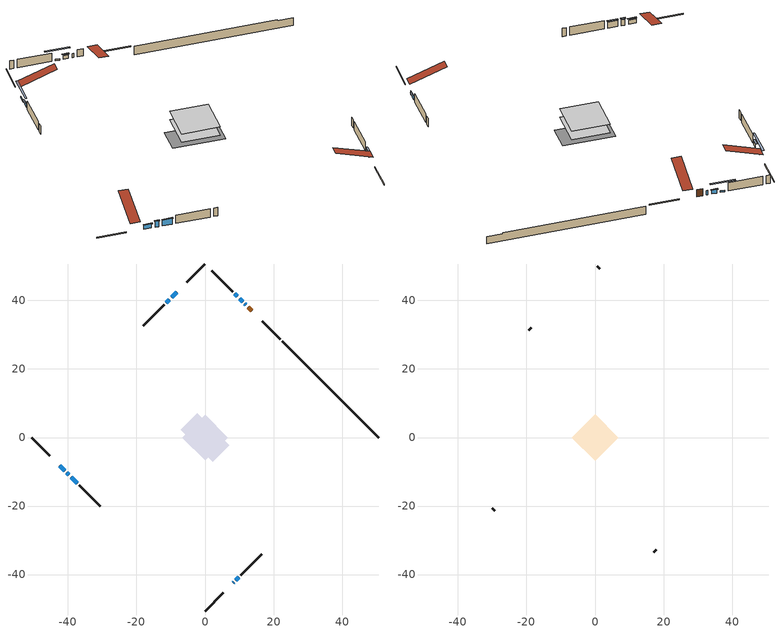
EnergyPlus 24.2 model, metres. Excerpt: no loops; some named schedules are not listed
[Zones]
conditioned space
 floor adiabatic (AdiabaticFloorConstruction): -6.7,0 0,6.7 6.7,0 0,-6.7 z0.61
 floor foundation (Slab1 construction): -7,2.31 -2.31,7 7,-2.31 2.31,-7 z-1.83
 wall outside (RimJoist1 construction): 0,-50.63 5.25,-45.37 / -50.63,0 -45.37,-5.25 / 0,50.63 -5.25,45.37 / 21.95,28.67 16.7,33.93 z0.61:0.91
 wall outside (AdiabaticWallConstruction 1): 13.64,36.99 12.6,38.03 z0.61:2.64
 wall outside (AdiabaticWallConstruction): 8.31,-42.31 8.38,-42.24 / 11.94,38.68 11.64,38.98 z0.61:1.83; -8.31,42.31 -9.75,40.88 / 9.43,41.19 8.71,41.91 z0.61:1.02; 10.99,39.64 10.09,40.54 / -10.41,40.22 -11.31,39.32 / 9.04,-41.59 9.83,-40.8 z0.61:1.73; -42.31,-8.31 -40.98,-9.64 z0.61:1.88; -40.33,-10.3 -39.71,-10.91 / -39.06,-11.57 -37.33,-13.29 z0.61:2.34
 wall outside (Wall1 construction): 10.48,-40.14 16.53,-34.09 / -36.68,-13.95 -30.63,-20 / -11.96,38.66 -18.01,32.62 / 8.06,42.57 2.01,48.61 z0.61:3.05
 wall foundation (FoundationWall1 construction): 22.61,28.02,-1.83 22.61,28.02,0.61 47.82,2.8,0.61 47.82,2.8,0.3 50.63,0,0.3 50.63,0,-1.83
 window (WindowConstruction 6): 8.31,-42.31 8.38,-42.25 z0.61:1.83
 window (WindowConstruction 9): -8.31,42.31 -9.75,40.88 z0.61:1.02
 window (WindowConstruction 7): 11.94,38.68 11.65,38.98 z0.61:1.83
 window (WindowConstruction): 10.99,39.64 10.09,40.54 z0.61:1.73
 window (WindowConstruction 1): -10.41,40.22 -11.3,39.32 z0.61:1.73
 window (WindowConstruction 2): 9.04,-41.59 9.83,-40.8 z0.61:1.73
 window (WindowConstruction 3): -42.31,-8.31 -40.98,-9.64 z0.61:1.88
 window (WindowConstruction 4): -40.33,-10.3 -39.72,-10.91 z0.61:2.34
 window (WindowConstruction 5): -39.06,-11.57 -37.33,-13.29 z0.61:2.34
 window (WindowConstruction 8): 9.43,41.19 8.71,41.91 z0.61:1.02
 door (Door): 13.64,36.99 12.6,38.03 z0.61:2.64
 ceiling adiabatic (AdiabaticFloorConstruction): 0,-6.7 6.7,0 0,6.7 -6.7,0 z0.61
attic - vented
 floor to conditioned space (Floor1 construction Reversed): -6.8,0 0,6.8 6.8,0 0,-6.8 z3.05
 wall outside (Wall2 construction): 17.19,-33.44 17.89,-32.74 / -29.97,-20.65 -29.28,-21.35 / -18.67,31.96 -19.36,31.26 / 1.35,49.27 0.66,49.97 z0.61:3.05
 roof outside (Roof1 construction): 7.66,-42.97,3.05 1.03,-36.34,6.17 -0.72,-38.09,6.17 5.91,-44.72,3.05; -42.97,-7.66,3.05 -36.34,-1.03,6.17 -38.09,0.72,6.17 -44.72,-5.91,3.05; -7.66,42.97,3.05 -1.03,36.34,6.17 0.72,38.09,6.17 -5.91,44.72,3.05; 14.29,36.33,3.05 7.67,29.7,6.17 9.41,27.96,6.17 16.04,34.58,3.05
shading: -11.62,39.01 -6.45,44.18 -6.74,44.47 -11.91,39.3 z3.65; 9.95,40.68 11.13,39.49 11.42,39.79 10.24,40.97 z1.93; -11.45,39.18 -10.26,40.36 -10.55,40.65 -11.74,39.47 z1.93; 9.97,-40.66 8.89,-41.73 9.18,-42.02 10.26,-40.95 z1.93; -40.84,-9.79 -42.45,-8.17 -42.75,-8.46 -41.13,-10.08 z2.08; -39.57,-11.05 -40.47,-10.16 -40.76,-10.45 -39.86,-11.34 z2.54; -37.19,-13.43 -39.2,-11.42 -39.49,-11.72 -37.48,-13.72 z2.54; 6.85,43.78 11.3,39.33 11.59,39.62 7.14,44.07 z3.65
[Building]
Building 1: Terrain=Suburbs
[Site:Location]
Edmonton Intl AP_AB: Latitude {deg}=53.31; Longitude {deg}=-113.58; Time Zone {hr}=-7; Elevation {m}=723; Keep Site Location Information=Yes
[Site:GroundTemperature:Shallow]
-1.56185, -3.61833, -3.78302, -2.80711, 1.11059, 5.01004, 8.39065, 10.5322, 10.7141, 8.97234, 5.67794, 1.89811
[Site:WaterMainsTemperature]
Calculation Method=Schedule; Temperature Schedule=mains temperature schedule
[Material] Roughness=Rough; Thermal Absorptance=0.9
Name | Thickness {m} | Conductivity {W/m-K} | Density {kg/m3} | Specific Heat {J/kg-K} | Solar Absorptance | Visible Absorptance
asphalt or fiberglass shingles | 0.00635 | 0.162714 | 1121.4 | 1465.45 | 0.4 | 0.4
ceiling loosefill ins | 0.0846667 | 0.0480833 | 16.02 | 1046.75 | 0.7 | 0.7
ceiling stud and cavity | 0.1397 | 0.093558 | 65.682 | 1177.47 | 0.7 | 0.7
concrete 4.0 in. | 0.1016 | 1.803125 | 2242.8 | 837.4 | 0.7 | 0.7
concrete 8.0 in. | 0.2032 | 1.803125 | 2242.8 | 837.4 | 0.7 | 0.7
door material | 0.04445 | 0.053851 | 512.64 | 1214.23 | 0.7 | 0.7
exterior vertical ins | 0.0371966 | 0.029427 | 32.04 | 1214.23 | 0.7 | 0.7
floor covering | 0.0127 | 0.0433444 | 54.468 | 1339.84 | 0.6 | 0.6
floor rigid ins; wall rigid ins | 0.512978 | 0.029427 | 32.04 | 1214.23 | 0.7 | 0.7
floor stud and cavity | 0.1397 | 1.75129 | 37.0049 | 1207.88 | 0.7 | 0.7
furniture material conditioned space 1 | 0.1524 | 0.115458 | 640.8 | 1214.23 | 0.6 | 0.6
gypsum board | 0.0127 | 0.160291 | 801 | 837.4 | 0.6 | 0.6
gypsum board 1 | 0.0127 | 0.160291 | 801 | 837.4 | 0.7 | 0.7
osb sheathing 0.5 in. | 0.0127 | 0.115458 | 512.64 | 1214.23 | 0.7 | 0.7
osb sheathing 0.75 in. | 0.01905 | 0.115458 | 512.64 | 1214.23 | 0.7 | 0.7
osb sheathing 2.0 in. | 0.0508 | 0.115458 | 512.64 | 1214.23 | 0.7 | 0.7
rim joist rigid ins | 0.051816 | 0.029427 | 32.04 | 1214.23 | 0.7 | 0.7
rim joist stud and cavity | 0.0508 | 0.0413573 | 125.044 | 1163.47 | 0.6 | 0.6
wall stud and cavity | 0.1397 | 0.09367 | 139.0536 | 1170.24 | 0.7 | 0.7
wall stud and cavity 1 | 0.0889 | 6.1454 | 50.32683 | 1063.81 | 0.6 | 0.6
wall stud and cavity 2 | 0.0889 | 0.380278 | 52.3479 | 1209.89 | 0.7 | 0.7
wall stud and cavity 3 | 0.0889 | 0.391764 | 83.0341 | 1211.67 | 0.7 | 0.7
wood siding | 0.0254 | 0.102417 | 544.68 | 1172.36 | 0.4 | 0.4
wood siding 1 | 0.00254 | 0.102417 | 544.68 | 1172.36 | 0.4 | 0.4
wood siding 2; wood siding 3; wood siding 4 | 0.0254 | 0.102417 | 544.68 | 1172.36 | 0.7 | 0.7
[WindowMaterial:SimpleGlazingSystem]
Name | U-Factor {W/m2-K} | Solar Heat Gain Coefficient
WindowMaterial | 2.9378 | 0.6
WindowMaterial 1 | 2.94461 | 0.59
WindowMaterial 2 | 1.97254 | 0.45
WindowMaterial 3 | 2.97414 | 0.57
WindowMaterial 4 | 1.91292 | 0.46
WindowMaterial 5 | 3.276206 | 0.41
WindowMaterial 6 | 3.26258 | 0.45
WindowMaterial 7 | 5.57352 | 0.48
[Construction]
AdiabaticFloorConstruction: floor stud and cavity, floor rigid ins, osb sheathing 0.75 in., floor covering
AdiabaticWallConstruction: wood siding 3, wall rigid ins, wall stud and cavity 2, gypsum board
AdiabaticWallConstruction 1: wood siding 4, wall rigid ins, wall stud and cavity 2, gypsum board
Door: door material
Floor1 construction Reversed: gypsum board, ceiling stud and cavity, ceiling loosefill ins
FoundationWall1 construction: concrete 8.0 in., gypsum board 1
furniture construction conditioned space 1: furniture material conditioned space 1
PartitionWallConstruction: gypsum board, wall stud and cavity 3, gypsum board
RimJoist1 construction: wood siding 2, rim joist rigid ins, osb sheathing 2.0 in., rim joist stud and cavity
Roof1 construction: asphalt or fiberglass shingles
Slab1 construction: concrete 4.0 in.
Wall1 construction: wood siding, osb sheathing 0.5 in., wall stud and cavity, gypsum board
Wall2 construction: wood siding 1, wall stud and cavity 1
WindowConstruction; WindowConstruction 1: WindowMaterial
WindowConstruction 2: WindowMaterial 1
WindowConstruction 3: WindowMaterial 2
WindowConstruction 4: WindowMaterial 3
WindowConstruction 5: WindowMaterial 4
WindowConstruction 6: WindowMaterial 5
WindowConstruction 7: WindowMaterial 6
WindowConstruction 8; WindowConstruction 9: WindowMaterial 7
[Zone] Multiplier=1; Part of Total Floor Area=Yes
Name | Volume {m3}
attic - vented | 46.9488
conditioned space | 459.2
[Space]
Name | Zone | Volume {m3}
attic - vented 1 | attic - vented | 46.9488
conditioned space 1 | conditioned space | 459.2
[ZoneInfiltration:EffectiveLeakageArea]
infil attic - vented 1: Zone or Space=attic - vented 1; Schedule=Always On Discrete; Effective Air Leakage Area {cm2}=3220.17; Stack Coefficient=0.000386793; Wind Coefficient=1.3288e-05
[ZoneMixing]
whole house fan mix: Zone or Space=attic - vented; Schedule=Always On Continuous; Design Flow Rate Calculation Method=Flow/Zone; Design Flow Rate {m3/s}=0; Source Zone or Space=conditioned space
[SurfaceProperty:ExposedFoundationPerimeter]
Slab1: Exposed Perimeter Calculation Method=TotalExposedPerimeter; Total Exposed Perimeter {m}=39.623
[InternalMass] Zone or ZoneList=conditioned space; Space or SpaceList=conditioned space 1
Name | Construction | Surface Area {m2}
furniture mass conditioned space 1 | furniture construction conditioned space 1 | 70.8798
partition wall mass | PartitionWallConstruction | 177.2
[Lights]
interior lighting: Zone or ZoneList or Space or SpaceList=conditioned space 1; Schedule=interior lighting schedule; Design Level Calculation Method=LightingLevel; Lighting Level {W}=343.2; Return Air Fraction=0; Fraction Radiant=0.6; Fraction Visible=0.2; Fraction Replaceable=1
[People]
occupants: Zone or ZoneList or Space or SpaceList=conditioned space 1; Number of People Schedule=occupants schedule; Number of People Calculation Method=People; Number of People=3; Fraction Radiant=0.314171; Sensible Heat Fraction=0.56303; Activity Level Schedule=occupants activity schedule; Carbon Dioxide Generation Rate {m3/s-W}=0; Enable ASHRAE 55 Comfort Warnings=No; Mean Radiant Temperature Calculation Type=EnclosureAveraged
[ElectricEquipment] Zone or ZoneList or Space or SpaceList=conditioned space 1; Design Level Calculation Method=EquipmentLevel
Name | Schedule | Design Level {W} | Fraction Latent | Fraction Radiant | Fraction Lost
clothes dryer | clothes dryer schedule | 140.772 | 0.015 | 0.081 | 0.85
clothes washer | clothes washer schedule | 32.1985 | 0.03 | 0.162 | 0.7
cooking range | cooking range schedule | 215.147 | 0.08 | 0.432 | 0.2
dishwasher | dishwasher schedule | 66.8632 | 0.3 | 0.18 | 0.4
fridge | fridge schedule | 72.9452 | 0 | 0.6 | 0
mech vent bath fan 0 | mech vent bath fan 0 schedule | 50.2 | 0 | 0 | 1
mech vent bath fan 1 | mech vent bath fan 1 schedule | 50.2 | 0 | 0 | 1
mech vent house fan | mech vent house fan schedule | 0 | 0 | 0 | 1
mech vent house fan cfis | mech vent house fan cfis schedule | 0 | 0 | 0 | 0
mech vent range fan 0 | mech vent range fan 0 schedule | 57 | 0 | 0 | 1
misc plug loads | misc plug loads schedule | 494.7 | 0.045 | 0.513 | 0.1
whole house fan | Always On Discrete | 0 | 0 | 0 | 1
[OtherEquipment] Zone or ZoneList or Space or SpaceList=conditioned space 1; Design Level Calculation Method=EquipmentLevel
Name | Fuel Type | Schedule | Design Level {W} | Fraction Latent | Fraction Radiant | Fraction Lost
clothes dryer 1 | Electricity | clothes dryer schedule | 0 | 0.015 | 0.081 | 0.85
cooking range 1 | Electricity | cooking range schedule | 0 | 0.08 | 0.432 | 0.2
general water use latent | None | general water use schedule | 62.594 | 1 | 0 | 0
general water use sensible | None | general water use schedule | -61.6891 | 0 | 0.6 | 0
mech vent house fan latent load | None | Always On Discrete | 0 | 1 | 0 | 0
mech vent house fan sensible load | None | Always On Discrete | 0 | 0 | 0 | 0
water heater energy adjustment1 | NaturalGas | Always On Discrete | 0.01 | 0 | 0 | 1
[ZoneInfiltration:DesignFlowRate] Zone or ZoneList or Space or SpaceList=conditioned space 1; Schedule=Always On Discrete; Design Flow Rate Calculation Method=Flow/Zone; Design Flow Rate {m3/s}=0
infil flow; natural vent flow; whole house fan flow
[AvailabilityManager:Scheduled]
furnace airloop Availability Manager: Schedule=Always On Discrete
[Foundation:Kiva]
Foundation Kiva 1: Initial Indoor Air Temperature {C}=18; Wall Height Above Grade {m}=0.609996; Wall Depth Below Slab {m}=0.2032; Custom Block Material Name 1=exterior vertical ins; Custom Block Depth 1 {m}=2.43998; Custom Block X Position 1 {m}=0.2159; Custom Block Z Position 1 {m}=0
[Foundation:Kiva:Settings]
Soil Conductivity {W/m-K}=0.849921; Soil Density {kg/m3}=1842.3; Soil Specific Heat {J/kg-K}=418.7; Ground Solar Absorptivity=0.9; Ground Thermal Absorptivity=0.9; Ground Surface Roughness {m}=0.03; Far-Field Width {m}=40; Deep-Ground Boundary Condition=ZeroFlux; Deep-Ground Depth {m}=40; Minimum Cell Dimension {m}=0.2; Maximum Cell Growth Coefficient=3; Simulation Timestep=Timestep
[Exterior:Lights]
exterior lighting: Schedule=exterior lighting schedule; Design Level {W}=75.6
[EnergyManagementSystem:GlobalVariable]
furnace_airloop_Fan_RTF
infil_program_Qfan
infil_program_Qinf
natural_vent_program_Qnv
natural_vent_program_Qwhf
[EnergyManagementSystem:Sensor]
Name | Output:Variable or Output:Meter Index Key | Output:Variable or Output:Meter
airflow_gain | infil flow | Infiltration Sensible Heat Gain Energy
airflow_gain_1 | natural vent flow | Infiltration Sensible Heat Gain Energy
airflow_gain_2 | whole house fan flow | Infiltration Sensible Heat Gain Energy
airflow_loss | infil flow | Infiltration Sensible Heat Loss Energy
airflow_loss_1 | natural vent flow | Infiltration Sensible Heat Loss Energy
airflow_loss_2 | whole house fan flow | Infiltration Sensible Heat Loss Energy
clg_load_cond |  | Cooling:EnergyTransfer:Zone:CONDITIONED SPACE
clg_sp_s; clg_sp_s_1 | cooling setpoint | Schedule Value
clothes_dryer_exhaust_0_sch_s | clothes dryer exhaust 0 schedule | Schedule Value
cool_season | cooling season schedule | Schedule Value
htg_load_cond |  | Heating:EnergyTransfer:Zone:CONDITIONED SPACE
htg_sp_s; htg_sp_s_1 | heating setpoint | Schedule Value
ig_ee_conv | clothes dryer | Electric Equipment Convective Heating Energy
ig_ee_conv_2 | cooking range | Electric Equipment Convective Heating Energy
ig_ee_conv_4 | fridge | Electric Equipment Convective Heating Energy
ig_ee_conv_5 | misc plug loads | Electric Equipment Convective Heating Energy
ig_ee_conv_6 | whole house fan | Electric Equipment Convective Heating Energy
ig_ee_rad | clothes dryer | Electric Equipment Radiant Heating Energy
ig_ee_rad_2 | cooking range | Electric Equipment Radiant Heating Energy
ig_ee_rad_4 | fridge | Electric Equipment Radiant Heating Energy
ig_ee_rad_5 | misc plug loads | Electric Equipment Radiant Heating Energy
ig_ee_rad_6 | whole house fan | Electric Equipment Radiant Heating Energy
ig_lgt_conv | interior lighting | Lights Convective Heating Energy
ig_lgt_rad | interior lighting | Lights Radiant Heating Energy
ig_lgt_vis | interior lighting | Lights Visible Radiation Heating Energy
ig_oe_conv | clothes dryer 1 | Other Equipment Convective Heating Energy
ig_oe_conv_1 | cooking range 1 | Other Equipment Convective Heating Energy
ig_oe_conv_2 | general water use latent | Other Equipment Convective Heating Energy
ig_oe_conv_3 | general water use sensible | Other Equipment Convective Heating Energy
ig_oe_conv_4 | water heater energy adjustment1 | Other Equipment Convective Heating Energy
ig_oe_rad | clothes dryer 1 | Other Equipment Radiant Heating Energy
ig_oe_rad_1 | cooking range 1 | Other Equipment Radiant Heating Energy
ig_oe_rad_2 | general water use latent | Other Equipment Radiant Heating Energy
ig_oe_rad_3 | general water use sensible | Other Equipment Radiant Heating Energy
ig_oe_rad_4 | water heater energy adjustment1 | Other Equipment Radiant Heating Energy
ig_ppl_conv | occupants | People Convective Heating Energy
ig_ppl_rad | occupants | People Radiant Heating Energy
im_conv | furniture mass conditioned space 1 | Surface Inside Face Convection Heat Gain Energy
im_conv_1 | partition wall mass | Surface Inside Face Convection Heat Gain Energy
im_ig | furniture mass conditioned space 1 | Surface Inside Face Internal Gains Radiation Heat Gain Energy
im_ig_1 | partition wall mass | Surface Inside Face Internal Gains Radiation Heat Gain Energy
im_lgt | furniture mass conditioned space 1 | Surface Inside Face Lights Radiation Heat Gain Energy
im_lgt_1 | partition wall mass | Surface Inside Face Lights Radiation Heat Gain Energy
im_sol | furniture mass conditioned space 1 | Surface Inside Face Solar Radiation Heat Gain Energy
im_sol_1 | partition wall mass | Surface Inside Face Solar Radiation Heat Gain Energy
im_surf | furniture mass conditioned space 1 | Surface Inside Face Net Surface Thermal Radiation Heat Gain Energy
im_surf_1 | partition wall mass | Surface Inside Face Net Surface Thermal Radiation Heat Gain Energy
mech_vent_bath_fan_0_sch_s | mech vent bath fan 0 schedule | Schedule Value
mech_vent_bath_fan_1_sch_s | mech vent bath fan 1 schedule | Schedule Value
mech_vent_range_fan_0_sch_s | mech vent range fan 0 schedule | Schedule Value
mv_conv | mech vent bath fan 0 | Electric Equipment Convective Heating Energy
mv_conv_1 | mech vent bath fan 1 | Electric Equipment Convective Heating Energy
mv_conv_2 | mech vent house fan | Electric Equipment Convective Heating Energy
mv_conv_3 | mech vent house fan cfis | Electric Equipment Convective Heating Energy
mv_conv_4 | mech vent range fan 0 | Electric Equipment Convective Heating Energy
mv_conv_5 | mech vent house fan latent load | Other Equipment Convective Heating Energy
mv_conv_6 | mech vent house fan sensible load | Other Equipment Convective Heating Energy
mv_rad | mech vent bath fan 0 | Electric Equipment Radiant Heating Energy
mv_rad_1 | mech vent bath fan 1 | Electric Equipment Radiant Heating Energy
mv_rad_2 | mech vent house fan | Electric Equipment Radiant Heating Energy
mv_rad_3 | mech vent house fan cfis | Electric Equipment Radiant Heating Energy
mv_rad_4 | mech vent range fan 0 | Electric Equipment Radiant Heating Energy
mv_rad_5 | mech vent house fan latent load | Other Equipment Radiant Heating Energy
mv_rad_6 | mech vent house fan sensible load | Other Equipment Radiant Heating Energy
natural_vent_s | natural vent schedule | Schedule Value
out_pb_s |  | Site Outdoor Air Barometric Pressure
out_wt_s |  | Site Outdoor Air Humidity Ratio
site_vw_s |  | Site Wind Speed
ss_back_out | Window1 | Surface Window Shortwave from Zone Back Out Window Heat Transfer Rate
ss_back_out_1 | Window10 | Surface Window Shortwave from Zone Back Out Window Heat Transfer Rate
ss_back_out_2 | Window2 | Surface Window Shortwave from Zone Back Out Window Heat Transfer Rate
ss_back_out_3 | Window3 | Surface Window Shortwave from Zone Back Out Window Heat Transfer Rate
ss_back_out_4 | Window4 | Surface Window Shortwave from Zone Back Out Window Heat Transfer Rate
ss_back_out_5 | Window5 | Surface Window Shortwave from Zone Back Out Window Heat Transfer Rate
ss_back_out_6 | Window6 | Surface Window Shortwave from Zone Back Out Window Heat Transfer Rate
ss_back_out_7 | Window7 | Surface Window Shortwave from Zone Back Out Window Heat Transfer Rate
ss_back_out_8 | Window8 | Surface Window Shortwave from Zone Back Out Window Heat Transfer Rate
ss_back_out_9 | Window9 | Surface Window Shortwave from Zone Back Out Window Heat Transfer Rate
ss_conv | Door1 | Surface Inside Face Convection Heat Gain Energy
ss_conv_1 | Window1 | Surface Inside Face Convection Heat Gain Energy
ss_conv_10 | Window9 | Surface Inside Face Convection Heat Gain Energy
ss_conv_2 | Window10 | Surface Inside Face Convection Heat Gain Energy
ss_conv_3 | Window2 | Surface Inside Face Convection Heat Gain Energy
ss_conv_4 | Window3 | Surface Inside Face Convection Heat Gain Energy
ss_conv_5 | Window4 | Surface Inside Face Convection Heat Gain Energy
ss_conv_6 | Window5 | Surface Inside Face Convection Heat Gain Energy
ss_conv_7 | Window6 | Surface Inside Face Convection Heat Gain Energy
ss_conv_8 | Window7 | Surface Inside Face Convection Heat Gain Energy
ss_conv_9 | Window8 | Surface Inside Face Convection Heat Gain Energy
ss_ig | Door1 | Surface Inside Face Internal Gains Radiation Heat Gain Energy
ss_ig_1 | Window1 | Surface Inside Face Internal Gains Radiation Heat Gain Energy
ss_ig_10 | Window9 | Surface Inside Face Internal Gains Radiation Heat Gain Energy
ss_ig_2 | Window10 | Surface Inside Face Internal Gains Radiation Heat Gain Energy
ss_ig_3 | Window2 | Surface Inside Face Internal Gains Radiation Heat Gain Energy
ss_ig_4 | Window3 | Surface Inside Face Internal Gains Radiation Heat Gain Energy
ss_ig_5 | Window4 | Surface Inside Face Internal Gains Radiation Heat Gain Energy
ss_ig_6 | Window5 | Surface Inside Face Internal Gains Radiation Heat Gain Energy
ss_ig_7 | Window6 | Surface Inside Face Internal Gains Radiation Heat Gain Energy
ss_ig_8 | Window7 | Surface Inside Face Internal Gains Radiation Heat Gain Energy
ss_ig_9 | Window8 | Surface Inside Face Internal Gains Radiation Heat Gain Energy
ss_lgt | Door1 | Surface Inside Face Lights Radiation Heat Gain Energy
ss_sol | Door1 | Surface Inside Face Solar Radiation Heat Gain Energy
ss_surf | Door1 | Surface Inside Face Net Surface Thermal Radiation Heat Gain Energy
ss_surf_1 | Window1 | Surface Inside Face Net Surface Thermal Radiation Heat Gain Energy
ss_surf_10 | Window9 | Surface Inside Face Net Surface Thermal Radiation Heat Gain Energy
ss_surf_2 | Window10 | Surface Inside Face Net Surface Thermal Radiation Heat Gain Energy
ss_surf_3 | Window2 | Surface Inside Face Net Surface Thermal Radiation Heat Gain Energy
ss_surf_4 | Window3 | Surface Inside Face Net Surface Thermal Radiation Heat Gain Energy
ss_surf_5 | Window4 | Surface Inside Face Net Surface Thermal Radiation Heat Gain Energy
ss_surf_6 | Window5 | Surface Inside Face Net Surface Thermal Radiation Heat Gain Energy
ss_surf_7 | Window6 | Surface Inside Face Net Surface Thermal Radiation Heat Gain Energy
ss_surf_8 | Window7 | Surface Inside Face Net Surface Thermal Radiation Heat Gain Energy
ss_surf_9 | Window8 | Surface Inside Face Net Surface Thermal Radiation Heat Gain Energy
ss_trans_in | Window1 | Surface Window Transmitted Solar Radiation Rate
ss_trans_in_1 | Window10 | Surface Window Transmitted Solar Radiation Rate
ss_trans_in_2 | Window2 | Surface Window Transmitted Solar Radiation Rate
ss_trans_in_3 | Window3 | Surface Window Transmitted Solar Radiation Rate
ss_trans_in_4 | Window4 | Surface Window Transmitted Solar Radiation Rate
ss_trans_in_5 | Window5 | Surface Window Transmitted Solar Radiation Rate
ss_trans_in_6 | Window6 | Surface Window Transmitted Solar Radiation Rate
ss_trans_in_7 | Window7 | Surface Window Transmitted Solar Radiation Rate
ss_trans_in_8 | Window8 | Surface Window Transmitted Solar Radiation Rate
ss_trans_in_9 | Window9 | Surface Window Transmitted Solar Radiation Rate
ss_trans_out | Window1 | Surface Inside Face Initial Transmitted Diffuse Transmitted Out Window Solar Radiation Rate
ss_trans_out_1 | Window10 | Surface Inside Face Initial Transmitted Diffuse Transmitted Out Window Solar Radiation Rate
ss_trans_out_2 | Window2 | Surface Inside Face Initial Transmitted Diffuse Transmitted Out Window Solar Radiation Rate
ss_trans_out_3 | Window3 | Surface Inside Face Initial Transmitted Diffuse Transmitted Out Window Solar Radiation Rate
ss_trans_out_4 | Window4 | Surface Inside Face Initial Transmitted Diffuse Transmitted Out Window Solar Radiation Rate
ss_trans_out_5 | Window5 | Surface Inside Face Initial Transmitted Diffuse Transmitted Out Window Solar Radiation Rate
ss_trans_out_6 | Window6 | Surface Inside Face Initial Transmitted Diffuse Transmitted Out Window Solar Radiation Rate
ss_trans_out_7 | Window7 | Surface Inside Face Initial Transmitted Diffuse Transmitted Out Window Solar Radiation Rate
ss_trans_out_8 | Window8 | Surface Inside Face Initial Transmitted Diffuse Transmitted Out Window Solar Radiation Rate
ss_trans_out_9 | Window9 | Surface Inside Face Initial Transmitted Diffuse Transmitted Out Window Solar Radiation Rate
s_conv | Floor1 | Surface Inside Face Convection Heat Gain Energy
s_conv_1 | FoundationWall1 | Surface Inside Face Convection Heat Gain Energy
s_conv_10 | Wall1:225 | Surface Inside Face Convection Heat Gain Energy
s_conv_11 | Wall1:315 | Surface Inside Face Convection Heat Gain Energy
s_conv_12 | Wall1:45 | Surface Inside Face Convection Heat Gain Energy
s_conv_2 | inferred conditioned ceiling | Surface Inside Face Convection Heat Gain Energy
s_conv_3 | inferred conditioned floor | Surface Inside Face Convection Heat Gain Energy
s_conv_4 | RimJoist1:135 | Surface Inside Face Convection Heat Gain Energy
s_conv_5 | RimJoist1:225 | Surface Inside Face Convection Heat Gain Energy
s_conv_6 | RimJoist1:315 | Surface Inside Face Convection Heat Gain Energy
s_conv_7 | RimJoist1:45 | Surface Inside Face Convection Heat Gain Energy
s_conv_8 | Slab1 | Surface Inside Face Convection Heat Gain Energy
s_conv_9 | Wall1:135 | Surface Inside Face Convection Heat Gain Energy
s_ig | Floor1 | Surface Inside Face Internal Gains Radiation Heat Gain Energy
s_ig_1 | FoundationWall1 | Surface Inside Face Internal Gains Radiation Heat Gain Energy
s_ig_10 | Wall1:225 | Surface Inside Face Internal Gains Radiation Heat Gain Energy
s_ig_11 | Wall1:315 | Surface Inside Face Internal Gains Radiation Heat Gain Energy
s_ig_12 | Wall1:45 | Surface Inside Face Internal Gains Radiation Heat Gain Energy
s_ig_2 | inferred conditioned ceiling | Surface Inside Face Internal Gains Radiation Heat Gain Energy
s_ig_3 | inferred conditioned floor | Surface Inside Face Internal Gains Radiation Heat Gain Energy
s_ig_4 | RimJoist1:135 | Surface Inside Face Internal Gains Radiation Heat Gain Energy
s_ig_5 | RimJoist1:225 | Surface Inside Face Internal Gains Radiation Heat Gain Energy
s_ig_6 | RimJoist1:315 | Surface Inside Face Internal Gains Radiation Heat Gain Energy
s_ig_7 | RimJoist1:45 | Surface Inside Face Internal Gains Radiation Heat Gain Energy
s_ig_8 | Slab1 | Surface Inside Face Internal Gains Radiation Heat Gain Energy
s_ig_9 | Wall1:135 | Surface Inside Face Internal Gains Radiation Heat Gain Energy
s_lgt | Floor1 | Surface Inside Face Lights Radiation Heat Gain Energy
s_lgt_1 | FoundationWall1 | Surface Inside Face Lights Radiation Heat Gain Energy
s_lgt_10 | Wall1:225 | Surface Inside Face Lights Radiation Heat Gain Energy
s_lgt_11 | Wall1:315 | Surface Inside Face Lights Radiation Heat Gain Energy
s_lgt_12 | Wall1:45 | Surface Inside Face Lights Radiation Heat Gain Energy
s_lgt_2 | inferred conditioned ceiling | Surface Inside Face Lights Radiation Heat Gain Energy
